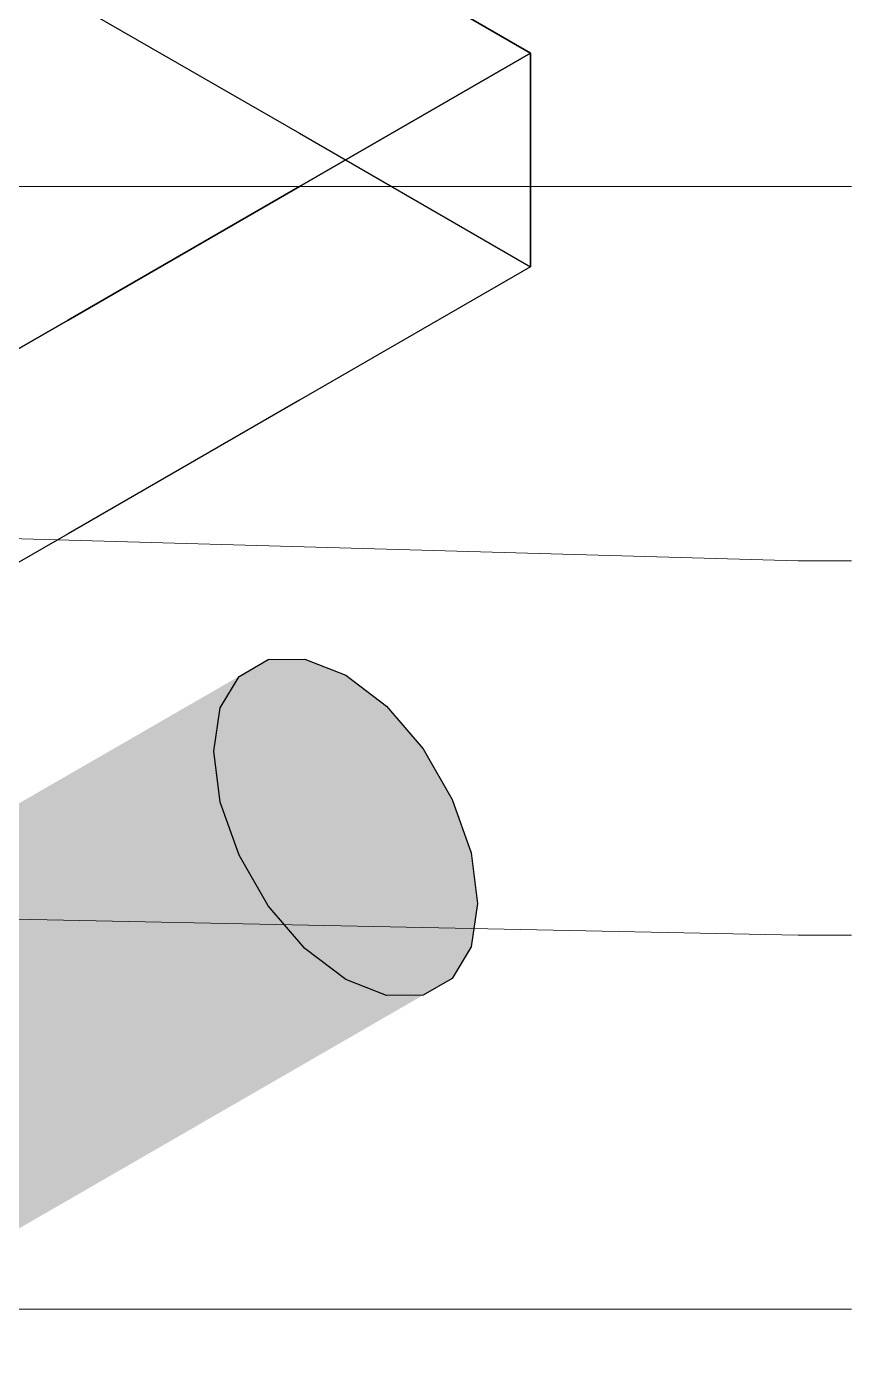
# Model space of a CAD drawing. Header units: metres. Extents: x 0 to 24.2, y -20 to 5.6.
# Drawn here: x 21.921 to 22.23, y 1.9651 to 2.46 of the extents above; entities that cross this region are included whole.
import ezdxf

# ---------------------------------------------------------------- set-up
doc = ezdxf.new("R2010")
doc.units = ezdxf.units.M
doc.header["$LTSCALE"] = 0.25
doc.layers.add('ISO-ARISTAS', color=8, linetype='CONTINUOUS')
doc.layers.add('ISO-CONCRETO-SUP', color=254, linetype='CONTINUOUS', true_color=0xe8e8e8)
doc.layers.add('LLAMADAS', color=30, linetype='CONTINUOUS', lineweight=18)

msp = doc.modelspace()

# ---------------------------------------------------------------- linework, layer by layer
at = {"layer": 'ISO-ARISTAS', "color": 250}
for p, q in [((22.10981, 2.45), (22.02321, 2.5)), ((22.02321, 2.5), (22.10981, 2.45)), ((21.9366, 2.47), (22.02321, 2.42)), ((21.9366, 2.47), (22.02321, 2.42)), ((22.10981, 2.45), (22.02321, 2.4)), ((22.02321, 2.4), (22.10981, 2.45)), ((22.10981, 2.37), (22.10981, 2.45)), ((22.10981, 2.45), (22.10981, 2.37)), ((22.02321, 2.42), (22.10981, 2.37)), ((22.02321, 2.42), (22.10981, 2.37)), ((22.02321, 2.4), (21.9366, 2.35)), ((21.9366, 2.35), (22.02321, 2.4)), ((22.10981, 2.37), (22.02321, 2.32)), ((22.10981, 2.37), (22.02321, 2.32)), ((21.9366, 2.35), (21.85, 2.3)), ((21.85, 2.3), (21.9366, 2.35)), ((22.02321, 2.32), (21.9366, 2.27)), ((22.02321, 2.32), (21.9366, 2.27)), ((21.9366, 2.27), (21.85, 2.22)), ((21.9366, 2.27), (21.85, 2.22)), ((22.00059, 2.21656), (22.01151, 2.22287)), ((22.00059, 2.21656), (22.01151, 2.22287)), ((22.01151, 2.22287), (22.02527, 2.22302)), ((22.01151, 2.22287), (22.02527, 2.22302)), ((22.02527, 2.22302), (22.04053, 2.217)), ((22.02527, 2.22302), (22.04053, 2.217)), ((22.04053, 2.217), (22.05578, 2.2054)), ((22.04053, 2.217), (22.05578, 2.2054)), ((21.99358, 2.20472), (22.00059, 2.21656)), ((21.99358, 2.20472), (22.00059, 2.21656)), ((21.99116, 2.1885), (21.99358, 2.20472)), ((21.99116, 2.1885), (21.99358, 2.20472)), ((22.05578, 2.2054), (22.06954, 2.18936)), ((22.05578, 2.2054), (22.06954, 2.18936)), ((21.99358, 2.16949), (21.99116, 2.1885)), ((21.99358, 2.16949), (21.99116, 2.1885)), ((22.06954, 2.18936), (22.08046, 2.17045)), ((22.06954, 2.18936), (22.08046, 2.17045)), ((22.00059, 2.14955), (21.99358, 2.16949)), ((22.00059, 2.14955), (21.99358, 2.16949)), ((22.08046, 2.17045), (22.08747, 2.15051)), ((22.08046, 2.17045), (22.08747, 2.15051)), ((22.01151, 2.13064), (22.00059, 2.14955)), ((22.01151, 2.13064), (22.00059, 2.14955)), ((22.08747, 2.15051), (22.08989, 2.1315)), ((22.08747, 2.15051), (22.08989, 2.1315)), ((22.02527, 2.1146), (22.01151, 2.13064)), ((22.02527, 2.1146), (22.01151, 2.13064)), ((22.08989, 2.1315), (22.08747, 2.11528)), ((22.08989, 2.1315), (22.08747, 2.11528)), ((22.04053, 2.103), (22.02527, 2.1146)), ((22.04053, 2.103), (22.02527, 2.1146)), ((22.08747, 2.11528), (22.08046, 2.10344)), ((22.08747, 2.11528), (22.08046, 2.10344)), ((22.08046, 2.10344), (22.06954, 2.09713)), ((22.08046, 2.10344), (22.06954, 2.09713)), ((22.05578, 2.09698), (22.04053, 2.103)), ((22.05578, 2.09698), (22.04053, 2.103)), ((22.06954, 2.09713), (22.05578, 2.09698)), ((22.06954, 2.09713), (22.05578, 2.09698))]:
    msp.add_line(p, q, dxfattribs=at)
at = {"layer": 'ISO-CONCRETO-SUP', "true_color": 0x7e96ac}
for points in [[(22.00059, 2.21656), (22.01151, 2.22287), (21.92438, 2.17256), (21.9353, 2.17887)], [(21.92438, 2.17256), (21.9353, 2.17887), (21.84817, 2.12856), (21.85909, 2.13487)], [(22.08046, 2.10344), (22.06954, 2.09713), (22.00425, 2.05944), (21.99333, 2.05313)], [(22.00425, 2.05944), (21.99333, 2.05313), (21.92804, 2.01544), (21.91712, 2.00913)], [(21.92804, 2.01544), (21.91712, 2.00913), (21.85183, 1.97144), (21.84091, 1.96513)]]:
    msp.add_solid(points, dxfattribs=at)
at = {"layer": 'ISO-CONCRETO-SUP', "true_color": 0x8faac4}
for points in [[(22.01151, 2.22287), (22.02527, 2.22302), (21.9353, 2.17887), (21.94906, 2.17902)], [(21.9353, 2.17887), (21.94906, 2.17902), (21.85909, 2.13487), (21.87285, 2.13502)], [(22.06954, 2.09713), (22.05578, 2.09698), (21.99333, 2.05313), (21.97957, 2.05298)], [(21.99333, 2.05313), (21.97957, 2.05298), (21.91712, 2.00913), (21.90336, 2.00898)]]:
    msp.add_solid(points, dxfattribs=at)
at = {"layer": 'ISO-CONCRETO-SUP', "true_color": 0x9cbad6}
for points in [[(22.02527, 2.22302), (22.04053, 2.217), (21.94906, 2.17902), (21.96432, 2.173)], [(21.94906, 2.17902), (21.96432, 2.173), (21.87285, 2.13502), (21.88811, 2.129)], [(22.05578, 2.09698), (22.04053, 2.103), (21.97957, 2.05298), (21.96432, 2.059)], [(21.97957, 2.05298), (21.96432, 2.059), (21.90336, 2.00898), (21.88811, 2.015)]]:
    msp.add_solid(points, dxfattribs=at)
at = {"layer": 'ISO-CONCRETO-SUP', "true_color": 0x91adc7}
for points in [[(22.04053, 2.16), (22.00059, 2.21656), (22.01151, 2.22287)], [(22.04053, 2.16), (22.01151, 2.22287), (22.02527, 2.22302)], [(22.04053, 2.16), (22.02527, 2.22302), (22.04053, 2.217)], [(22.04053, 2.16), (22.04053, 2.217), (22.05578, 2.2054)], [(22.04053, 2.16), (21.99358, 2.20472), (22.00059, 2.21656)], [(22.04053, 2.16), (21.99116, 2.1885), (21.99358, 2.20472)], [(22.04053, 2.16), (22.05578, 2.2054), (22.06954, 2.18936)], [(22.04053, 2.16), (21.99358, 2.16949), (21.99116, 2.1885)], [(22.04053, 2.16), (22.06954, 2.18936), (22.08046, 2.17045)], [(22.04053, 2.16), (22.00059, 2.14955), (21.99358, 2.16949)], [(22.04053, 2.16), (22.08046, 2.17045), (22.08747, 2.15051)], [(22.04053, 2.16), (22.01151, 2.13064), (22.00059, 2.14955)], [(22.04053, 2.16), (22.02527, 2.1146), (22.01151, 2.13064)], [(22.04053, 2.16), (22.04053, 2.103), (22.02527, 2.1146)], [(22.04053, 2.16), (22.05578, 2.09698), (22.04053, 2.103)], [(22.04053, 2.16), (22.06954, 2.09713), (22.05578, 2.09698)], [(22.04053, 2.16), (22.08046, 2.10344), (22.06954, 2.09713)], [(22.04053, 2.16), (22.08747, 2.11528), (22.08046, 2.10344)], [(22.04053, 2.16), (22.08989, 2.1315), (22.08747, 2.11528)], [(22.04053, 2.16), (22.08747, 2.15051), (22.08989, 2.1315)]]:
    msp.add_solid(points, dxfattribs=at)
at = {"layer": 'ISO-CONCRETO-SUP', "true_color": 0xa5c4e1}
for points in [[(22.04053, 2.217), (22.05578, 2.2054), (21.96432, 2.173), (21.97957, 2.1614)], [(21.96432, 2.173), (21.97957, 2.1614), (21.88811, 2.129), (21.90336, 2.1174)], [(22.04053, 2.103), (22.02527, 2.1146), (21.96432, 2.059), (21.94906, 2.0706)], [(21.96432, 2.059), (21.94906, 2.0706), (21.88811, 2.015), (21.87285, 2.0266)]]:
    msp.add_solid(points, dxfattribs=at)
at = {"layer": 'ISO-CONCRETO-SUP', "true_color": 0x687c8e}
for points in [[(21.99358, 2.20472), (22.00059, 2.21656), (21.91737, 2.16072), (21.92438, 2.17256)], [(21.91737, 2.16072), (21.92438, 2.17256), (21.84116, 2.11672), (21.84817, 2.12856)], [(22.08747, 2.11528), (22.08046, 2.10344), (22.01126, 2.07128), (22.00425, 2.05944)], [(22.01126, 2.07128), (22.00425, 2.05944), (21.93505, 2.02728), (21.92804, 2.01544)], [(21.93505, 2.02728), (21.92804, 2.01544), (21.85884, 1.98328), (21.85183, 1.97144)]]:
    msp.add_solid(points, dxfattribs=at)
at = {"layer": 'ISO-CONCRETO-SUP', "true_color": 0x7990a6}
for points in [[(21.99116, 2.1885), (21.99358, 2.20472), (21.91495, 2.1445), (21.91737, 2.16072)], [(22.08989, 2.1315), (22.08747, 2.11528), (22.01368, 2.0875), (22.01126, 2.07128)], [(22.01368, 2.0875), (22.01126, 2.07128), (21.93747, 2.0435), (21.93505, 2.02728)], [(21.93747, 2.0435), (21.93505, 2.02728), (21.86126, 1.9995), (21.85884, 1.98328)]]:
    msp.add_solid(points, dxfattribs=at)
at = {"layer": 'ISO-CONCRETO-SUP', "true_color": 0xa7c7e4}
for points in [[(22.05578, 2.2054), (22.06954, 2.18936), (21.97957, 2.1614), (21.99333, 2.14536)], [(21.97957, 2.1614), (21.99333, 2.14536), (21.90336, 2.1174), (21.91712, 2.10136)], [(22.02527, 2.1146), (22.01151, 2.13064), (21.94906, 2.0706), (21.9353, 2.08664)], [(21.94906, 2.0706), (21.9353, 2.08664), (21.87285, 2.0266), (21.85909, 2.04264)]]:
    msp.add_solid(points, dxfattribs=at)
at = {"layer": 'ISO-CONCRETO-SUP', "true_color": 0x8ba5be}
for points in [[(21.99358, 2.16949), (21.99116, 2.1885), (21.91737, 2.12549), (21.91495, 2.1445)], [(22.08747, 2.15051), (22.08989, 2.1315), (22.01126, 2.10651), (22.01368, 2.0875)], [(22.01126, 2.10651), (22.01368, 2.0875), (21.93505, 2.06251), (21.93747, 2.0435)], [(21.93505, 2.06251), (21.93747, 2.0435), (21.85884, 2.01851), (21.86126, 1.9995)]]:
    msp.add_solid(points, dxfattribs=at)
at = {"layer": 'ISO-CONCRETO-SUP', "true_color": 0xa3c2df}
for points in [[(22.06954, 2.18936), (22.08046, 2.17045), (21.99333, 2.14536), (22.00425, 2.12645)], [(22.01151, 2.13064), (22.00059, 2.14955), (21.9353, 2.08664), (21.92438, 2.10555)], [(21.99333, 2.14536), (22.00425, 2.12645), (21.91712, 2.10136), (21.92804, 2.08245)], [(21.9353, 2.08664), (21.92438, 2.10555), (21.85909, 2.04264), (21.84817, 2.06155)], [(21.91712, 2.10136), (21.92804, 2.08245), (21.84091, 2.05736), (21.85183, 2.03845)]]:
    msp.add_solid(points, dxfattribs=at)
at = {"layer": 'ISO-CONCRETO-SUP', "true_color": 0x99b7d2}
for points in [[(22.00059, 2.14955), (21.99358, 2.16949), (21.92438, 2.10555), (21.91737, 2.12549)], [(22.08046, 2.17045), (22.08747, 2.15051), (22.00425, 2.12645), (22.01126, 2.10651)], [(21.92438, 2.10555), (21.91737, 2.12549), (21.84817, 2.06155), (21.84116, 2.08149)], [(22.00425, 2.12645), (22.01126, 2.10651), (21.92804, 2.08245), (21.93505, 2.06251)], [(21.92804, 2.08245), (21.93505, 2.06251), (21.85183, 2.03845), (21.85884, 2.01851)]]:
    msp.add_solid(points, dxfattribs=at)
at = {"layer": 'LLAMADAS'}
for p, q in [((22.21, 2.4), (21.85, 2.4)), ((22.23, 2.4), (22.21, 2.4)), ((22.21, 2.25983), (21.85, 2.27)), ((22.23, 2.25983), (22.21, 2.25983)), ((22.21, 2.11967), (21.85, 2.127)), ((22.23, 2.11967), (22.21, 2.11967)), ((22.21, 1.9795), (21.83701, 1.9795)), ((22.23, 1.9795), (22.21, 1.9795))]:
    msp.add_line(p, q, dxfattribs=at)

doc.saveas('drawing.dxf')
